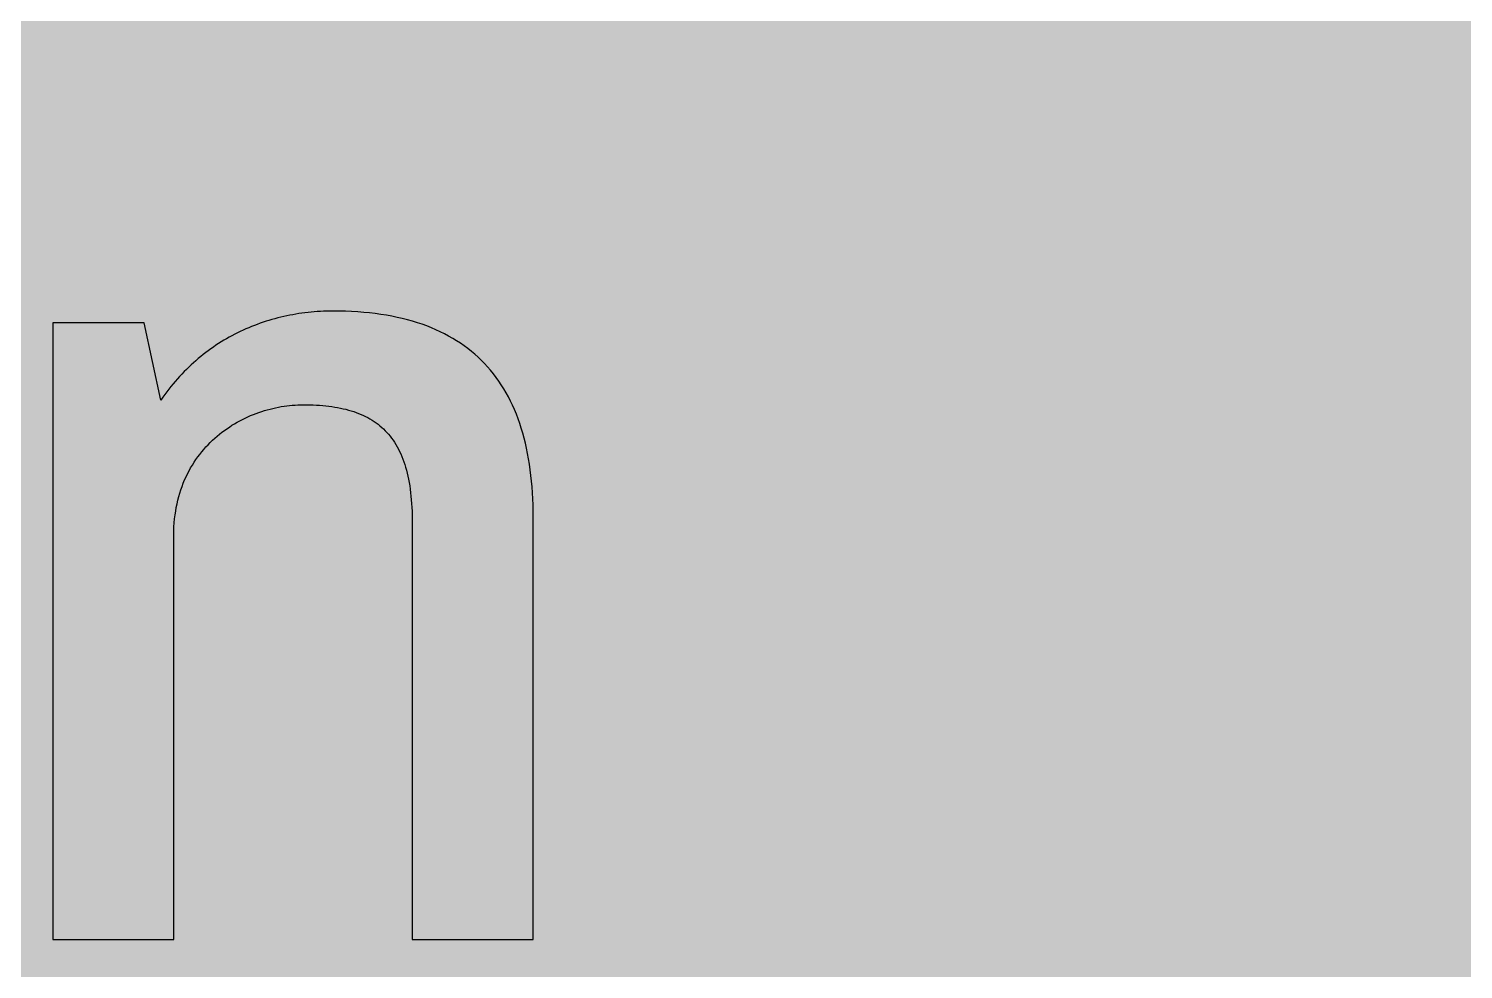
# Model space of a CAD drawing. Header units: millimetres. Extents: x 0 to 212, y 0 to 159.
# Drawn here: x 133.46 to 167.6, y 20.51 to 42.9 of the extents above; entities that cross this region are included whole.
import ezdxf

# ---------------------------------------------------------------- set-up
doc = ezdxf.new("R2010")
doc.units = ezdxf.units.MM

msp = doc.modelspace()

# ---------------------------------------------------------------- hatches: boundary and pattern name
for color, points in [(254, [(14.1633, 0.0536), (13.9878, 0.0533), (13.8125, 0.0559), (13.6373, 0.061), (13.462, 0.0686), (13.2893, 0.0787), (13.114, 0.0914), (12.9413, 0.1041), (12.7686, 0.1219), (12.5959, 0.1397), (12.4231, 0.16), (12.2504, 0.1829), (12.0777, 0.2057), (11.9075, 0.2337), (11.7373, 0.2616), (11.5672, 0.2921), (11.397, 0.3251), (11.2268, 0.3607), (11.0592, 0.3988), (10.8915, 0.4369), (10.7239, 0.4775), (10.5562, 0.5207), (10.3886, 0.5664), (10.2235, 0.6121), (10.0584, 0.6629), (9.8933, 0.7137), (9.7307, 0.7671), (9.5682, 0.8204), (9.4056, 0.8788), (9.2431, 0.9373), (9.083, 0.9982), (8.923, 1.0617), (8.763, 1.1252), (8.6055, 1.1938), (8.4455, 1.2624), (8.2906, 1.331), (8.1331, 1.4046), (7.9781, 1.4783), (7.8232, 1.5545), (7.6708, 1.6332), (7.5184, 1.7145), (7.366, 1.7958), (7.2161, 1.8796), (7.0663, 1.966), (6.919, 2.0523), (6.7716, 2.1438), (6.6243, 2.2352), (6.4795, 2.3266), (6.3348, 2.4232), (6.19, 2.5197), (6.0477, 2.6187), (5.908, 2.7178), (5.7683, 2.8194), (5.6286, 2.9235), (5.4915, 3.0302), (5.3543, 3.1369), (5.2197, 3.2461), (5.0851, 3.3579), (4.953, 3.4722), (4.8209, 3.5865), (4.6914, 3.7033), (4.5644, 3.8202), (4.4348, 3.9395), (4.3104, 4.0615), (4.1859, 4.1859), (4.0615, 4.3104), (3.9395, 4.4348), (3.8202, 4.5618), (3.7033, 4.6914), (3.5865, 4.8209), (3.4722, 4.953), (3.3579, 5.0851), (3.2487, 5.2197), (3.1369, 5.3543), (3.0302, 5.4915), (2.9235, 5.6286), (2.8194, 5.7683), (2.7178, 5.908), (2.6187, 6.0477), (2.5197, 6.19), (2.4232, 6.3348), (2.3266, 6.477), (2.2352, 6.6243), (2.1438, 6.7691), (2.0523, 6.919), (1.966, 7.0663), (1.8796, 7.2161), (1.7958, 7.366), (1.7145, 7.5184), (1.6332, 7.6708), (1.5545, 7.8232), (1.4783, 7.9781), (1.4046, 8.1331), (1.331, 8.2906), (1.2598, 8.4455), (1.1913, 8.603), (1.1252, 8.763), (1.0592, 8.923), (0.9982, 9.083), (0.9373, 9.2431), (0.8763, 9.4056), (0.8204, 9.5682), (0.7645, 9.7307), (0.7112, 9.8933), (0.6604, 10.0584), (0.6121, 10.2235), (0.5639, 10.3911), (0.5207, 10.5562), (0.4775, 10.7239), (0.4343, 10.8915), (0.3962, 11.0592), (0.3607, 11.2268), (0.3251, 11.397), (0.2921, 11.5672), (0.2616, 11.7373), (0.2311, 11.9075), (0.2057, 12.0802), (0.1803, 12.2504), (0.1575, 12.4231), (0.1372, 12.5959), (0.1194, 12.7686), (0.1041, 12.9413), (0.0889, 13.1166), (0.0787, 13.2893), (0.0686, 13.4645), (0.061, 13.6373), (0.0559, 13.8125), (0.0508, 13.9878), (0.0508, 14.163), (0.0522, 144.6925), (0.0508, 144.8664), (0.0559, 145.0416), (0.061, 145.2169), (0.0686, 145.3896), (0.0787, 145.5649), (0.0889, 145.7376), (0.1041, 145.9128), (0.1194, 146.0856), (0.1372, 146.2583), (0.1575, 146.431), (0.1803, 146.6037), (0.2057, 146.7739), (0.2311, 146.9466), (0.2616, 147.1168), (0.2921, 147.287), (0.3251, 147.4572), (0.3607, 147.6248), (0.3962, 147.795), (0.4343, 147.9626), (0.4775, 148.1303), (0.5207, 148.2979), (0.5639, 148.463), (0.6121, 148.6281), (0.6604, 148.7932), (0.7112, 148.9583), (0.7645, 149.1234), (0.8204, 149.286), (0.8763, 149.4485), (0.9373, 149.6111), (0.9982, 149.7711), (1.0592, 149.9311), (1.1252, 150.0911), (1.1913, 150.2486), (1.2598, 150.4061), (1.331, 150.5636), (1.4046, 150.7185), (1.4783, 150.876), (1.5545, 151.0284), (1.6332, 151.1833), (1.7145, 151.3357), (1.7958, 151.4856), (1.8796, 151.638), (1.966, 151.7879), (2.0523, 151.9352), (2.1438, 152.0825), (2.2352, 152.2298), (2.3266, 152.3746), (2.4232, 152.5194), (2.5197, 152.6616), (2.6187, 152.8039), (2.7178, 152.9461), (2.8194, 153.0858), (2.9235, 153.2255), (3.0302, 153.3627), (3.1369, 153.4973), (3.2487, 153.6344), (3.3579, 153.7665), (3.4722, 153.8986), (3.5865, 154.0307), (3.7033, 154.1602), (3.8202, 154.2898), (3.9395, 154.4168), (4.0615, 154.5438), (4.1859, 154.6682), (4.3104, 154.7901), (4.4348, 154.9121), (4.5644, 155.034), (4.6914, 155.1508), (4.8209, 155.2677), (4.953, 155.382), (5.0851, 155.4937), (5.2197, 155.6055), (5.3543, 155.7147), (5.4915, 155.8239), (5.6286, 155.9281), (5.7683, 156.0322), (5.908, 156.1338), (6.0477, 156.2354), (6.19, 156.3345), (6.3348, 156.431), (6.4795, 156.525), (6.6243, 156.6189), (6.7716, 156.7104), (6.919, 156.7993), (7.0663, 156.8882), (7.2161, 156.9745), (7.366, 157.0584), (7.5184, 157.1396), (7.6708, 157.2209), (7.8232, 157.2971), (7.9781, 157.3733), (8.1331, 157.4495), (8.2906, 157.5206), (8.4455, 157.5918), (8.6055, 157.6603), (8.763, 157.7289), (8.923, 157.7924), (9.083, 157.8559), (9.2431, 157.9169), (9.4056, 157.9753), (9.5682, 158.0337), (9.7307, 158.0871), (9.8933, 158.1404), (10.0584, 158.1912), (10.2235, 158.242), (10.3886, 158.2877), (10.5562, 158.3334), (10.7239, 158.3766), (10.8915, 158.4173), (11.0592, 158.4579), (11.2268, 158.4935), (11.397, 158.529), (11.5672, 158.562), (11.7373, 158.5925), (11.9075, 158.6205), (12.0777, 158.6484), (12.2504, 158.6713), (12.4231, 158.6941), (12.5959, 158.7144), (12.7686, 158.7322), (12.9413, 158.75), (13.114, 158.7627), (13.2893, 158.7754), (13.462, 158.7856), (13.6373, 158.7932), (13.8125, 158.7983), (13.9878, 158.8008), (14.163, 158.8033), (197.6078, 158.8036), (197.7822, 158.8008), (197.9574, 158.7983), (198.1327, 158.7932), (198.3054, 158.7856), (198.4807, 158.7754), (198.6534, 158.7627), (198.8287, 158.75), (199.0014, 158.7322), (199.1741, 158.7144), (199.3468, 158.6941), (199.5195, 158.6713), (199.6897, 158.6484), (199.8624, 158.6205), (200.0326, 158.5925), (200.2028, 158.562), (200.373, 158.529), (200.5432, 158.4935), (200.7108, 158.4579), (200.8784, 158.4173), (201.0461, 158.3766), (201.2137, 158.3334), (201.3788, 158.2877), (201.5465, 158.242), (201.7116, 158.1912), (201.8767, 158.1404), (202.0392, 158.0871), (202.2018, 158.0337), (202.3643, 157.9753), (202.5269, 157.9169), (202.6869, 157.8559), (202.8469, 157.7924), (203.007, 157.7289), (203.167, 157.6603), (203.3245, 157.5918), (203.4794, 157.5206), (203.6369, 157.4495), (203.7918, 157.3733), (203.9468, 157.2971), (204.0992, 157.2209), (204.2516, 157.1396), (204.404, 157.0584), (204.5538, 156.9745), (204.7037, 156.8882), (204.8535, 156.7993), (205.0009, 156.7104), (205.1456, 156.6189), (205.293, 156.525), (205.4352, 156.431), (205.58, 156.3345), (205.7222, 156.2354), (205.8619, 156.1338), (206.0016, 156.0322), (206.1413, 155.9281), (206.2785, 155.8239), (206.4156, 155.7147), (206.5503, 155.6055), (206.6849, 155.4937), (206.817, 155.382), (206.949, 155.2677), (207.0786, 155.1508), (207.2081, 155.034), (207.3351, 154.9121), (207.4596, 154.7901), (207.584, 154.6682), (207.7085, 154.5438), (207.8304, 154.4168), (207.9498, 154.2898), (208.0666, 154.1602), (208.1835, 154.0307), (208.2978, 153.8986), (208.4121, 153.7665), (208.5238, 153.6344), (208.6331, 153.4973), (208.7397, 153.3627), (208.8464, 153.2255), (208.9506, 153.0858), (209.0522, 152.9461), (209.1512, 152.8039), (209.2503, 152.6616), (209.3468, 152.5194), (209.4433, 152.3746), (209.5348, 152.2298), (209.6262, 152.0825), (209.7176, 151.9352), (209.804, 151.7879), (209.8904, 151.638), (209.9742, 151.4856), (210.0555, 151.3357), (210.1367, 151.1833), (210.2155, 151.0284), (210.2917, 150.876), (210.3653, 150.7185), (210.439, 150.5636), (210.5076, 150.4061), (210.5762, 150.2486), (210.6447, 150.0911), (210.7082, 149.9311), (210.7717, 149.7711), (210.8327, 149.6111), (210.8911, 149.4485), (210.9495, 149.286), (211.0029, 149.1234), (211.0562, 148.9583), (211.107, 148.7932), (211.1578, 148.6281), (211.2035, 148.463), (211.2493, 148.2979), (211.2924, 148.1303), (211.3331, 147.9626), (211.3712, 147.795), (211.4093, 147.6248), (211.4448, 147.4572), (211.4779, 147.287), (211.5083, 147.1168), (211.5363, 146.9466), (211.5642, 146.7739), (211.5871, 146.6037), (211.6099, 146.431), (211.6303, 146.2583), (211.648, 146.0856), (211.6658, 145.9128), (211.6785, 145.7376), (211.6912, 145.5649), (211.7014, 145.3896), (211.709, 145.2169), (211.7141, 145.0416), (211.7166, 144.8664), (211.7166, 144.6911), (211.7189, 14.1647), (211.7166, 13.9878), (211.7141, 13.8125), (211.709, 13.6373), (211.7014, 13.4645), (211.6912, 13.2893), (211.6785, 13.1166), (211.6658, 12.9413), (211.648, 12.7686), (211.6303, 12.5959), (211.6099, 12.4231), (211.5871, 12.2504), (211.5642, 12.0802), (211.5363, 11.9075), (211.5083, 11.7373), (211.4779, 11.5672), (211.4448, 11.397), (211.4093, 11.2268), (211.3712, 11.0592), (211.3331, 10.8915), (211.2924, 10.7239), (211.2493, 10.5562), (211.2035, 10.3911), (211.1578, 10.2235), (211.107, 10.0584), (211.0562, 9.8933), (211.0029, 9.7307), (210.9495, 9.5682), (210.8911, 9.4056), (210.8327, 9.2431), (210.7717, 9.083), (210.7082, 8.923), (210.6447, 8.763), (210.5762, 8.603), (210.5076, 8.4455), (210.439, 8.2906), (210.3653, 8.1331), (210.2917, 7.9781), (210.2155, 7.8232), (210.1367, 7.6708), (210.0555, 7.5184), (209.9742, 7.366), (209.8904, 7.2161), (209.804, 7.0663), (209.7176, 6.919), (209.6262, 6.7691), (209.5348, 6.6243), (209.4433, 6.477), (209.3468, 6.3348), (209.2503, 6.19), (209.1512, 6.0477), (209.0522, 5.908), (208.9506, 5.7683), (208.8464, 5.6286), (208.7397, 5.4915), (208.6331, 5.3543), (208.5238, 5.2197), (208.4121, 5.0851), (208.2978, 4.953), (208.1835, 4.8209), (208.0666, 4.6914), (207.9498, 4.5618), (207.8304, 4.4348), (207.7085, 4.3104), (207.584, 4.1859), (207.4596, 4.0615), (207.3351, 3.9395), (207.2081, 3.8202), (207.0786, 3.7033), (206.949, 3.5865), (206.817, 3.4722), (206.6849, 3.3579), (206.5503, 3.2461), (206.4156, 3.1369), (206.2785, 3.0302), (206.1413, 2.9235), (206.0016, 2.8194), (205.8619, 2.7178), (205.7222, 2.6187), (205.58, 2.5197), (205.4352, 2.4232), (205.293, 2.3266), (205.1456, 2.2352), (205.0009, 2.1438), (204.8535, 2.0523), (204.7037, 1.966), (204.5538, 1.8796), (204.404, 1.7958), (204.2516, 1.7145), (204.0992, 1.6332), (203.9468, 1.5545), (203.7918, 1.4783), (203.6369, 1.4046), (203.4794, 1.331), (203.3245, 1.2624), (203.167, 1.1938), (203.007, 1.1252), (202.8469, 1.0617), (202.6869, 0.9982), (202.5269, 0.9373), (202.3643, 0.8788), (202.2018, 0.8204), (202.0392, 0.7671), (201.8767, 0.7137), (201.7116, 0.6629), (201.5465, 0.6121), (201.3788, 0.5664), (201.2137, 0.5207), (201.0461, 0.4775), (200.8784, 0.4369), (200.7108, 0.3988), (200.5432, 0.3607), (200.373, 0.3251), (200.2028, 0.2921), (200.0326, 0.2616), (199.8624, 0.2337), (199.6897, 0.2057), (199.5195, 0.1829), (199.3468, 0.16), (199.1741, 0.1397), (199.0014, 0.1219), (198.8287, 0.1041), (198.6534, 0.0914), (198.4807, 0.0787), (198.3054, 0.0686), (198.1327, 0.061), (197.9574, 0.0559), (197.7822, 0.0533), (197.6069, 0.0533)]), (59, [(145.4686, 21.2203), (145.4686, 31.266), (145.4658, 31.4147), (145.4633, 31.562), (145.4582, 31.7068), (145.4506, 31.8491), (145.4404, 31.9913), (145.4277, 32.1285), (145.4125, 32.2656), (145.3972, 32.4002), (145.3769, 32.5323), (145.3566, 32.6619), (145.3337, 32.7889), (145.3083, 32.9133), (145.2804, 33.0352), (145.2499, 33.1546), (145.2169, 33.274), (145.1813, 33.3908), (145.1458, 33.5026), (145.1051, 33.6144), (145.0645, 33.7236), (145.0213, 33.8303), (144.973, 33.9344), (144.9248, 34.036), (144.874, 34.1351), (144.8206, 34.2316), (144.7648, 34.3281), (144.7063, 34.4195), (144.6479, 34.511), (144.5844, 34.5973), (144.5184, 34.6837), (144.4523, 34.7675), (144.3812, 34.8488), (144.3101, 34.9275), (144.2339, 35.0037), (144.1577, 35.0774), (144.079, 35.1485), (143.9977, 35.2171), (143.9113, 35.2857), (143.825, 35.3492), (143.7361, 35.4101), (143.6446, 35.4711), (143.5506, 35.527), (143.4541, 35.5829), (143.3551, 35.6362), (143.2535, 35.6845), (143.1493, 35.7327), (143.0426, 35.7784), (142.9334, 35.8216), (142.8242, 35.8623), (142.7099, 35.9004), (142.5931, 35.9359), (142.4737, 35.9689), (142.3518, 35.9994), (142.2273, 36.0274), (142.1028, 36.0528), (141.9733, 36.0756), (141.8412, 36.0959), (141.7066, 36.1163), (141.5694, 36.1315), (141.4323, 36.1442), (141.29, 36.1569), (141.1453, 36.1645), (140.9979, 36.1721), (140.8481, 36.1747), (140.6957, 36.1772), (140.622, 36.1747), (140.5484, 36.1747), (140.4747, 36.1721), (140.401, 36.1671), (140.3274, 36.1645), (140.2537, 36.1569), (140.1801, 36.1518), (140.1089, 36.1442), (140.0353, 36.1366), (139.9616, 36.1264), (139.8905, 36.1163), (139.8168, 36.1036), (139.7457, 36.0909), (139.6721, 36.0782), (139.6009, 36.0629), (139.5298, 36.0477), (139.4587, 36.0299), (139.3876, 36.0121), (139.3165, 35.9943), (139.2479, 35.974), (139.1768, 35.9537), (139.1082, 35.9334), (139.0371, 35.9105), (138.9685, 35.8851), (138.8999, 35.8597), (138.8313, 35.8343), (138.7627, 35.8089), (138.6967, 35.781), (138.6281, 35.7505), (138.5621, 35.72), (138.496, 35.6895), (138.43, 35.6565), (138.364, 35.6235), (138.2979, 35.5905), (138.2344, 35.5549), (138.1684, 35.5168), (138.1049, 35.4813), (138.0414, 35.4406), (137.9804, 35.4025), (137.9169, 35.3619), (137.856, 35.3187), (137.795, 35.2755), (137.734, 35.2323), (137.6731, 35.1866), (137.6147, 35.1409), (137.5562, 35.0952), (137.4978, 35.0469), (137.4394, 34.9961), (137.381, 34.9479), (137.3251, 34.8945), (137.2692, 34.8437), (137.2133, 34.7878), (137.16, 34.7345), (137.1067, 34.6786), (137.0533, 34.6202), (137, 34.5643), (136.9466, 34.5034), (136.8958, 34.4449), (136.845, 34.384), (136.7968, 34.3205), (136.7485, 34.257), (136.7003, 34.1909), (136.652, 34.1274), (136.6037, 34.0589), (136.2107, 35.8948), (134.0376, 35.8948), (134.0376, 21.2203), (136.9162, 21.2203), (136.9162, 30.843), (136.9162, 30.9423), (136.9187, 31.0388), (136.9263, 31.1353), (136.9339, 31.2293), (136.9466, 31.3233), (136.9593, 31.4147), (136.9746, 31.5036), (136.9924, 31.59), (137.0101, 31.6763), (137.033, 31.7627), (137.0559, 31.844), (137.0838, 31.9253), (137.1117, 32.004), (137.1397, 32.0827), (137.1727, 32.1589), (137.2057, 32.2326), (137.2413, 32.3037), (137.2768, 32.3748), (137.3149, 32.446), (137.3556, 32.512), (137.3962, 32.578), (137.4394, 32.6441), (137.4851, 32.705), (137.5308, 32.766), (137.5791, 32.827), (137.6274, 32.8854), (137.6782, 32.9413), (137.729, 32.9946), (137.7823, 33.0479), (137.8356, 33.1013), (137.889, 33.1495), (137.9449, 33.1978), (138.0033, 33.2461), (138.0592, 33.2918), (138.1176, 33.335), (138.1785, 33.3756), (138.237, 33.4162), (138.2979, 33.4569), (138.3614, 33.495), (138.4224, 33.5305), (138.4859, 33.5636), (138.5494, 33.5966), (138.6129, 33.6296), (138.6789, 33.6575), (138.7424, 33.688), (138.8085, 33.7134), (138.8745, 33.7388), (138.9405, 33.7642), (139.0066, 33.7845), (139.0726, 33.8074), (139.1387, 33.8252), (139.2047, 33.843), (139.2707, 33.8607), (139.3368, 33.876), (139.4028, 33.8887), (139.4714, 33.9014), (139.5374, 33.9115), (139.6035, 33.9217), (139.667, 33.9293), (139.733, 33.9344), (139.7991, 33.9395), (139.8626, 33.9446), (139.9261, 33.9446), (139.9921, 33.9471), (140.0734, 33.9471), (140.1521, 33.9446), (140.2309, 33.942), (140.3096, 33.9369), (140.3833, 33.9344), (140.4595, 33.9268), (140.5331, 33.9192), (140.6042, 33.9115), (140.6754, 33.9039), (140.7465, 33.8912), (140.8125, 33.8811), (140.8811, 33.8684), (140.9471, 33.8531), (141.0106, 33.8379), (141.0741, 33.8201), (141.1351, 33.8023), (141.1961, 33.7845), (141.2545, 33.7642), (141.3129, 33.7414), (141.3688, 33.7185), (141.4247, 33.6931), (141.478, 33.6677), (141.5313, 33.6398), (141.5821, 33.6118), (141.6329, 33.5813), (141.6812, 33.5509), (141.7269, 33.5178), (141.7752, 33.4823), (141.8184, 33.4467), (141.8615, 33.4086), (141.9047, 33.3705), (141.9454, 33.3299), (141.986, 33.2867), (142.0241, 33.2435), (142.0622, 33.1978), (142.0978, 33.1521), (142.1308, 33.1038), (142.1663, 33.053), (142.1968, 32.9997), (142.2273, 32.9463), (142.2578, 32.893), (142.2857, 32.8346), (142.3137, 32.7762), (142.3391, 32.7177), (142.3619, 32.6542), (142.3848, 32.5907), (142.4076, 32.5247), (142.428, 32.4587), (142.4483, 32.3901), (142.4661, 32.319), (142.4838, 32.2453), (142.4991, 32.1716), (142.5118, 32.0954), (142.527, 32.0167), (142.5372, 31.9354), (142.5473, 31.8541), (142.5575, 31.7703), (142.5651, 31.684), (142.5727, 31.5951), (142.5778, 31.5036), (142.5829, 31.4122), (142.5854, 31.3182), (142.588, 31.2217), (142.588, 31.1252), (142.5896, 21.2203)])]:
    msp.add_hatch(color=color).paths.add_polyline_path(points)
h = msp.add_hatch(color=59)
edge = h.paths.add_edge_path()
edge.add_line((155.8533, 23.2512), (155.7477, 23.2512))
edge.add_line((155.7477, 23.2512), (155.6461, 23.2512))
edge.add_line((155.6461, 23.2512), (155.5445, 23.2537))
edge.add_line((155.5445, 23.2537), (155.4429, 23.2588))
edge.add_line((155.4429, 23.2588), (155.3439, 23.2613))
edge.add_line((155.3439, 23.2613), (155.2448, 23.2689))
edge.add_line((155.2448, 23.2689), (155.1483, 23.274))
edge.add_line((155.1483, 23.274), (155.0518, 23.2816))
edge.add_line((155.0518, 23.2816), (154.9578, 23.2918))
edge.add_line((154.9578, 23.2918), (154.8638, 23.3045))
edge.add_line((154.8638, 23.3045), (154.7724, 23.3147))
edge.add_line((154.7724, 23.3147), (154.6809, 23.3299))
edge.add_line((154.6809, 23.3299), (154.592, 23.3451))
edge.add_line((154.592, 23.3451), (154.5031, 23.3629))
edge.add_line((154.5031, 23.3629), (154.4168, 23.3807))
edge.add_line((154.4168, 23.3807), (154.3304, 23.401))
edge.add_line((154.3304, 23.401), (154.2466, 23.4239))
edge.add_line((154.2466, 23.4239), (154.1653, 23.4493))
edge.add_line((154.1653, 23.4493), (154.0815, 23.4747))
edge.add_line((154.0815, 23.4747), (154.0027, 23.5026))
edge.add_line((154.0027, 23.5026), (153.924, 23.5331))
edge.add_line((153.924, 23.5331), (153.8453, 23.5661))
edge.add_line((153.8453, 23.5661), (153.7691, 23.5991))
edge.add_line((153.7691, 23.5991), (153.6954, 23.6372))
edge.add_line((153.6954, 23.6372), (153.6217, 23.6753))
edge.add_line((153.6217, 23.6753), (153.5506, 23.7185))
edge.add_line((153.5506, 23.7185), (153.4795, 23.7617))
edge.add_line((153.4795, 23.7617), (153.4109, 23.8074))
edge.add_line((153.4109, 23.8074), (153.3423, 23.8557))
edge.add_line((153.3423, 23.8557), (153.2763, 23.909))
edge.add_line((153.2763, 23.909), (153.2128, 23.9624))
edge.add_line((153.2128, 23.9624), (153.1493, 24.0182))
edge.add_line((153.1493, 24.0182), (153.0883, 24.0792))
edge.add_line((153.0883, 24.0792), (153.0274, 24.1402))
edge.add_line((153.0274, 24.1402), (152.9715, 24.2062))
edge.add_line((152.9715, 24.2062), (152.9131, 24.2748))
edge.add_line((152.9131, 24.2748), (152.8572, 24.3459))
edge.add_line((152.8572, 24.3459), (152.8039, 24.4196))
edge.add_line((152.8039, 24.4196), (152.7531, 24.4983))
edge.add_line((152.7531, 24.4983), (152.7023, 24.577))
edge.add_line((152.7023, 24.577), (152.654, 24.6634))
edge.add_line((152.654, 24.6634), (152.6057, 24.7498))
edge.add_line((152.6057, 24.7498), (152.5626, 24.8412))
edge.add_line((152.5626, 24.8412), (152.5168, 24.9352))
edge.add_line((152.5168, 24.9352), (152.4762, 25.0317))
edge.add_line((152.4762, 25.0317), (152.4356, 25.1333))
edge.add_line((152.4356, 25.1333), (152.3975, 25.2374))
edge.add_line((152.3975, 25.2374), (152.3594, 25.3441))
edge.add_line((152.3594, 25.3441), (152.3238, 25.4584))
edge.add_line((152.3238, 25.4584), (152.2908, 25.5727))
edge.add_line((152.2908, 25.5727), (152.2603, 25.6921))
edge.add_line((152.2603, 25.6921), (152.2298, 25.8166))
edge.add_line((152.2298, 25.8166), (152.2019, 25.9436))
edge.add_line((152.2019, 25.9436), (152.1739, 26.0756))
edge.add_line((152.1739, 26.0756), (152.1511, 26.2103))
edge.add_line((152.1511, 26.2103), (152.1282, 26.35))
edge.add_line((152.1282, 26.35), (152.1079, 26.4947))
edge.add_line((152.1079, 26.4947), (152.0876, 26.6421))
edge.add_line((152.0876, 26.6421), (152.0723, 26.7945))
edge.add_line((152.0723, 26.7945), (152.0571, 26.9519))
edge.add_line((152.0571, 26.9519), (152.0419, 27.112))
edge.add_line((152.0419, 27.112), (152.0317, 27.2796))
edge.add_line((152.0317, 27.2796), (152.0215, 27.4498))
edge.add_line((152.0215, 27.4498), (152.0139, 27.625))
edge.add_line((152.0139, 27.625), (160.7922, 27.6253))
edge.add_line((160.7922, 27.6253), (160.7922, 29.2347))
edge.add_line((160.7922, 29.2347), (160.7896, 29.4284))
edge.add_line((160.7896, 29.4284), (160.7871, 29.6215))
edge.add_line((160.7871, 29.6215), (160.782, 29.812))
edge.add_line((160.782, 29.812), (160.7744, 29.9999))
edge.add_line((160.7744, 29.9999), (160.7668, 30.1854))
edge.add_line((160.7668, 30.1854), (160.7541, 30.3708))
edge.add_line((160.7541, 30.3708), (160.7414, 30.5511))
edge.add_line((160.7414, 30.5511), (160.7261, 30.7315))
edge.add_line((160.7261, 30.7315), (160.7083, 30.9093))
edge.add_line((160.7083, 30.9093), (160.688, 31.082))
edge.add_line((160.688, 31.082), (160.6652, 31.2547))
edge.add_line((160.6652, 31.2547), (160.6398, 31.4249))
edge.add_line((160.6398, 31.4249), (160.6118, 31.5925))
edge.add_line((160.6118, 31.5925), (160.5813, 31.7576))
edge.add_line((160.5813, 31.7576), (160.5509, 31.9202))
edge.add_line((160.5509, 31.9202), (160.5153, 32.0802))
edge.add_line((160.5153, 32.0802), (160.4772, 32.2377))
edge.add_line((160.4772, 32.2377), (160.4391, 32.3926))
edge.add_line((160.4391, 32.3926), (160.3959, 32.545))
edge.add_line((160.3959, 32.545), (160.3502, 32.6949))
edge.add_line((160.3502, 32.6949), (160.3019, 32.8422))
edge.add_line((160.3019, 32.8422), (160.2511, 32.9844))
edge.add_line((160.2511, 32.9844), (160.1978, 33.1267))
edge.add_line((160.1978, 33.1267), (160.1419, 33.2664))
edge.add_line((160.1419, 33.2664), (160.081, 33.401))
edge.add_line((160.081, 33.401), (160.02, 33.5356))
edge.add_line((160.02, 33.5356), (159.954, 33.6652))
edge.add_line((159.954, 33.6652), (159.8854, 33.7922))
edge.add_line((159.8854, 33.7922), (159.8143, 33.9166))
edge.add_line((159.8143, 33.9166), (159.7406, 34.0385))
edge.add_line((159.7406, 34.0385), (159.6619, 34.1554))
edge.add_line((159.6619, 34.1554), (159.5806, 34.2722))
edge.add_line((159.5806, 34.2722), (159.4968, 34.384))
edge.add_line((159.4968, 34.384), (159.4104, 34.4932))
edge.add_line((159.4104, 34.4932), (159.319, 34.5973))
edge.add_line((159.319, 34.5973), (159.225, 34.7015))
edge.add_line((159.225, 34.7015), (159.1285, 34.8005))
edge.add_line((159.1285, 34.8005), (159.0269, 34.8971))
edge.add_line((159.0269, 34.8971), (158.9253, 34.991))
edge.add_line((158.9253, 34.991), (158.816, 35.0799))
edge.add_line((158.816, 35.0799), (158.7043, 35.1663))
edge.add_line((158.7043, 35.1663), (158.59, 35.2501))
edge.add_line((158.59, 35.2501), (158.4731, 35.3314))
edge.add_line((158.4731, 35.3314), (158.3512, 35.4076))
edge.add_line((158.3512, 35.4076), (158.2268, 35.4813))
edge.add_line((158.2268, 35.4813), (158.0972, 35.5498))
edge.add_line((158.0972, 35.5498), (157.9626, 35.6159))
edge.add_line((157.9626, 35.6159), (157.8254, 35.6794))
edge.add_line((157.8254, 35.6794), (157.6857, 35.7378))
edge.add_line((157.6857, 35.7378), (157.541, 35.7937))
edge.add_line((157.541, 35.7937), (157.3936, 35.8445))
edge.add_line((157.3936, 35.8445), (157.2412, 35.8927))
edge.add_line((157.2412, 35.8927), (157.0838, 35.9385))
edge.add_line((157.0838, 35.9385), (156.9237, 35.9791))
edge.add_line((156.9237, 35.9791), (156.7586, 36.0147))
edge.add_line((156.7586, 36.0147), (156.591, 36.0502))
edge.add_line((156.591, 36.0502), (156.4183, 36.0782))
edge.add_line((156.4183, 36.0782), (156.2405, 36.1036))
edge.add_line((156.2405, 36.1036), (156.0601, 36.1264))
edge.add_line((156.0601, 36.1264), (155.8747, 36.1442))
edge.add_line((155.8747, 36.1442), (155.6842, 36.1569))
edge.add_line((155.6842, 36.1569), (155.4912, 36.1671))
edge.add_line((155.4912, 36.1671), (155.2931, 36.1747))
edge.add_line((155.2931, 36.1747), (155.0899, 36.1772))
edge.add_line((155.0899, 36.1772), (154.9044, 36.1747))
edge.add_line((154.9044, 36.1747), (154.7241, 36.1671))
edge.add_line((154.7241, 36.1671), (154.5438, 36.1594))
edge.add_line((154.5438, 36.1594), (154.3685, 36.1442))
edge.add_line((154.3685, 36.1442), (154.1932, 36.1264))
edge.add_line((154.1932, 36.1264), (154.0231, 36.1061))
edge.add_line((154.0231, 36.1061), (153.8554, 36.0807))
edge.add_line((153.8554, 36.0807), (153.6929, 36.0502))
edge.add_line((153.6929, 36.0502), (153.5303, 36.0172))
edge.add_line((153.5303, 36.0172), (153.3728, 35.9791))
edge.add_line((153.3728, 35.9791), (153.2153, 35.9385))
edge.add_line((153.2153, 35.9385), (153.0629, 35.8953))
edge.add_line((153.0629, 35.8953), (152.9131, 35.8445))
edge.add_line((152.9131, 35.8445), (152.7658, 35.7937))
edge.add_line((152.7658, 35.7937), (152.6235, 35.7353))
edge.add_line((152.6235, 35.7353), (152.4813, 35.6743))
edge.add_line((152.4813, 35.6743), (152.3441, 35.6108))
edge.add_line((152.3441, 35.6108), (152.207, 35.5422))
edge.add_line((152.207, 35.5422), (152.0749, 35.4711))
edge.add_line((152.0749, 35.4711), (151.9453, 35.3949))
edge.add_line((151.9453, 35.3949), (151.8209, 35.3162))
edge.add_line((151.8209, 35.3162), (151.6964, 35.2323))
edge.add_line((151.6964, 35.2323), (151.5745, 35.1434))
edge.add_line((151.5745, 35.1434), (151.4577, 35.052))
edge.add_line((151.4577, 35.052), (151.3434, 34.958))
edge.add_line((151.3434, 34.958), (151.2316, 34.859))
edge.add_line((151.2316, 34.859), (151.1224, 34.7548))
edge.add_line((151.1224, 34.7548), (151.0157, 34.6481))
edge.add_line((151.0157, 34.6481), (150.9141, 34.5364))
edge.add_line((150.9141, 34.5364), (150.8125, 34.4221))
edge.add_line((150.8125, 34.4221), (150.716, 34.3052))
edge.add_line((150.716, 34.3052), (150.622, 34.1833))
edge.add_line((150.622, 34.1833), (150.5306, 34.0563))
edge.add_line((150.5306, 34.0563), (150.4417, 33.9268))
edge.add_line((150.4417, 33.9268), (150.3553, 33.7947))
edge.add_line((150.3553, 33.7947), (150.2715, 33.655))
edge.add_line((150.2715, 33.655), (150.1927, 33.5153))
edge.add_line((150.1927, 33.5153), (150.1165, 33.3705))
edge.add_line((150.1165, 33.3705), (150.0429, 33.2207))
edge.add_line((150.0429, 33.2207), (149.9718, 33.0683))
edge.add_line((149.9718, 33.0683), (149.9032, 32.9133))
edge.add_line((149.9032, 32.9133), (149.8371, 32.7508))
edge.add_line((149.8371, 32.7508), (149.7736, 32.5882))
edge.add_line((149.7736, 32.5882), (149.7152, 32.4206))
edge.add_line((149.7152, 32.4206), (149.6593, 32.2478))
edge.add_line((149.6593, 32.2478), (149.606, 32.0726))
edge.add_line((149.606, 32.0726), (149.5552, 31.8948))
edge.add_line((149.5552, 31.8948), (149.5069, 31.7119))
edge.add_line((149.5069, 31.7119), (149.4612, 31.5239))
edge.add_line((149.4612, 31.5239), (149.4206, 31.3334))
edge.add_line((149.4206, 31.3334), (149.3799, 31.1404))
edge.add_line((149.3799, 31.1404), (149.3444, 30.9423))
edge.add_line((149.3444, 30.9423), (149.3114, 30.7391))
edge.add_line((149.3114, 30.7391), (149.2809, 30.5359))
edge.add_line((149.2809, 30.5359), (149.2529, 30.3251))
edge.add_line((149.2529, 30.3251), (149.2275, 30.1117))
edge.add_line((149.2275, 30.1117), (149.2072, 29.8958))
edge.add_line((149.2072, 29.8958), (149.1869, 29.6748))
edge.add_line((149.1869, 29.6748), (149.1717, 29.4513))
edge.add_line((149.1717, 29.4513), (149.159, 29.2227))
edge.add_line((149.159, 29.2227), (149.1488, 28.9916))
edge.add_line((149.1488, 28.9916), (149.1412, 28.7553))
edge.add_line((149.1412, 28.7553), (149.1361, 28.5166))
edge.add_line((149.1361, 28.5166), (149.1361, 28.2753))
edge.add_line((149.1361, 28.2753), (149.1386, 28.001))
edge.add_line((149.1386, 28.001), (149.1437, 27.7317))
edge.add_line((149.1437, 27.7317), (149.1564, 27.4701))
edge.add_line((149.1564, 27.4701), (149.1717, 27.2161))
edge.add_line((149.1717, 27.2161), (149.192, 26.9672))
edge.add_line((149.192, 26.9672), (149.2174, 26.7233))
edge.add_line((149.2174, 26.7233), (149.2453, 26.4871))
edge.add_line((149.2453, 26.4871), (149.2783, 26.2585))
edge.add_line((149.2783, 26.2585), (149.3139, 26.0325))
edge.add_line((149.3139, 26.0325), (149.3545, 25.814))
edge.add_line((149.3545, 25.814), (149.4003, 25.6032))
edge.add_line((149.4003, 25.6032), (149.4485, 25.3975))
edge.add_line((149.4485, 25.3975), (149.5019, 25.1968))
edge.add_line((149.5019, 25.1968), (149.5577, 25.0012))
edge.add_line((149.5577, 25.0012), (149.6187, 24.8107))
edge.add_line((149.6187, 24.8107), (149.6822, 24.6278))
edge.add_line((149.6822, 24.6278), (149.7482, 24.45))
edge.add_line((149.7482, 24.45), (149.8194, 24.2773))
edge.add_line((149.8194, 24.2773), (149.893, 24.1097))
edge.add_line((149.893, 24.1097), (149.9692, 23.9471))
edge.add_line((149.9692, 23.9471), (150.0505, 23.7896))
edge.add_line((150.0505, 23.7896), (150.1343, 23.6372))
edge.add_line((150.1343, 23.6372), (150.2207, 23.4899))
edge.add_line((150.2207, 23.4899), (150.3121, 23.3477))
edge.add_line((150.3121, 23.3477), (150.4036, 23.2105))
edge.add_line((150.4036, 23.2105), (150.5001, 23.0784))
edge.add_line((150.5001, 23.0784), (150.5991, 22.9514))
edge.add_line((150.5991, 22.9514), (150.7007, 22.8295))
edge.add_line((150.7007, 22.8295), (150.8049, 22.7101))
edge.add_line((150.8049, 22.7101), (150.9116, 22.5958))
edge.add_line((150.9116, 22.5958), (151.0208, 22.4866))
edge.add_line((151.0208, 22.4866), (151.1325, 22.3825))
edge.add_line((151.1325, 22.3825), (151.2468, 22.2834))
edge.add_line((151.2468, 22.2834), (151.3637, 22.1869))
edge.add_line((151.3637, 22.1869), (151.4831, 22.0955))
edge.add_line((151.4831, 22.0955), (151.6024, 22.0066))
edge.add_line((151.6024, 22.0066), (151.7269, 21.9227))
edge.add_line((151.7269, 21.9227), (151.8514, 21.844))
edge.add_line((151.8514, 21.844), (151.9809, 21.7678))
edge.add_line((151.9809, 21.7678), (152.1104, 21.6967))
edge.add_line((152.1104, 21.6967), (152.24, 21.6281))
edge.add_line((152.24, 21.6281), (152.3746, 21.5621))
edge.add_line((152.3746, 21.5621), (152.5092, 21.5011))
edge.add_line((152.5092, 21.5011), (152.6464, 21.4452))
edge.add_line((152.6464, 21.4452), (152.7835, 21.3919))
edge.add_line((152.7835, 21.3919), (152.9232, 21.3411))
edge.add_line((152.9232, 21.3411), (153.0655, 21.2928))
edge.add_line((153.0655, 21.2928), (153.2077, 21.2496))
edge.add_line((153.2077, 21.2496), (153.3525, 21.209))
edge.add_line((153.3525, 21.209), (153.4973, 21.1709))
edge.add_line((153.4973, 21.1709), (153.6421, 21.1379))
edge.add_line((153.6421, 21.1379), (153.7919, 21.1049))
edge.add_line((153.7919, 21.1049), (153.9392, 21.0769))
edge.add_line((153.9392, 21.0769), (154.0891, 21.0515))
edge.add_line((154.0891, 21.0515), (154.239, 21.0287))
edge.add_line((154.239, 21.0287), (154.3914, 21.0083))
edge.add_line((154.3914, 21.0083), (154.5438, 20.9906))
edge.add_line((154.5438, 20.9906), (154.6962, 20.9753))
edge.add_line((154.6962, 20.9753), (154.8511, 20.9626))
edge.add_line((154.8511, 20.9626), (155.0035, 20.955))
edge.add_line((155.0035, 20.955), (155.1584, 20.9448))
edge.add_line((155.1584, 20.9448), (155.3134, 20.9398))
edge.add_line((155.3134, 20.9398), (155.4709, 20.9372))
edge.add_line((155.4709, 20.9372), (155.6258, 20.9372))
edge.add_line((155.6258, 20.9372), (155.7147, 20.9372))
edge.add_line((155.7147, 20.9372), (155.8061, 20.9372))
edge.add_line((155.8061, 20.9372), (155.895, 20.9398))
edge.add_line((155.895, 20.9398), (155.9839, 20.9423))
edge.add_line((155.9839, 20.9423), (156.0728, 20.9474))
edge.add_line((156.0728, 20.9474), (156.1592, 20.9499))
edge.add_line((156.1592, 20.9499), (156.2481, 20.955))
edge.add_line((156.2481, 20.955), (156.3345, 20.9626))
edge.add_line((156.3345, 20.9626), (156.4234, 20.9677))
edge.add_line((156.4234, 20.9677), (156.5097, 20.9753))
edge.add_line((156.5097, 20.9753), (156.5961, 20.9829))
edge.add_line((156.5961, 20.9829), (156.6824, 20.9906))
edge.add_line((156.6824, 20.9906), (156.7663, 21.0007))
edge.add_line((156.7663, 21.0007), (156.8526, 21.0109))
edge.add_line((156.8526, 21.0109), (156.9364, 21.021))
edge.add_line((156.9364, 21.021), (157.0203, 21.0312))
edge.add_line((157.0203, 21.0312), (157.1041, 21.0439))
edge.add_line((157.1041, 21.0439), (157.1879, 21.0541))
edge.add_line((157.1879, 21.0541), (157.2692, 21.0668))
edge.add_line((157.2692, 21.0668), (157.353, 21.082))
edge.add_line((157.353, 21.082), (157.4343, 21.0947))
edge.add_line((157.4343, 21.0947), (157.5156, 21.1099))
edge.add_line((157.5156, 21.1099), (157.5943, 21.1226))
edge.add_line((157.5943, 21.1226), (157.6756, 21.1379))
edge.add_line((157.6756, 21.1379), (157.7543, 21.1531))
edge.add_line((157.7543, 21.1531), (157.8331, 21.1709))
edge.add_line((157.8331, 21.1709), (157.9118, 21.1861))
edge.add_line((157.9118, 21.1861), (157.9905, 21.2039))
edge.add_line((157.9905, 21.2039), (158.0667, 21.2217))
edge.add_line((158.0667, 21.2217), (158.1429, 21.2395))
edge.add_line((158.1429, 21.2395), (158.2191, 21.2573))
edge.add_line((158.2191, 21.2573), (158.2928, 21.275))
edge.add_line((158.2928, 21.275), (158.369, 21.2928))
edge.add_line((158.369, 21.2928), (158.4427, 21.3131))
edge.add_line((158.4427, 21.3131), (158.5138, 21.3309))
edge.add_line((158.5138, 21.3309), (158.5874, 21.3512))
edge.add_line((158.5874, 21.3512), (158.6586, 21.3716))
edge.add_line((158.6586, 21.3716), (158.7297, 21.3919))
edge.add_line((158.7297, 21.3919), (158.8008, 21.4122))
edge.add_line((158.8008, 21.4122), (158.8694, 21.4325))
edge.add_line((158.8694, 21.4325), (158.938, 21.4528))
edge.add_line((158.938, 21.4528), (159.0065, 21.4732))
edge.add_line((159.0065, 21.4732), (159.0726, 21.496))
edge.add_line((159.0726, 21.496), (159.1386, 21.5163))
edge.add_line((159.1386, 21.5163), (159.2047, 21.5367))
edge.add_line((159.2047, 21.5367), (159.2707, 21.5595))
edge.add_line((159.2707, 21.5595), (159.3342, 21.5798))
edge.add_line((159.3342, 21.5798), (159.3977, 21.6027))
edge.add_line((159.3977, 21.6027), (159.4587, 21.6256))
edge.add_line((159.4587, 21.6256), (159.5196, 21.6459))
edge.add_line((159.5196, 21.6459), (159.5806, 21.6687))
edge.add_line((159.5806, 21.6687), (159.6415, 21.6916))
edge.add_line((159.6415, 21.6916), (159.7, 21.7119))
edge.add_line((159.7, 21.7119), (159.7584, 21.7348))
edge.add_line((159.7584, 21.7348), (159.8143, 21.7576))
edge.add_line((159.8143, 21.7576), (159.8701, 21.778))
edge.add_line((159.8701, 21.778), (159.926, 21.8008))
edge.add_line((159.926, 21.8008), (159.9794, 21.8237))
edge.add_line((159.9794, 21.8237), (160.0327, 21.844))
edge.add_line((160.0327, 21.844), (160.086, 21.8669))
edge.add_line((160.086, 21.8669), (160.1368, 21.8872))
edge.add_line((160.1368, 21.8872), (160.1876, 21.91))
edge.add_line((160.1876, 21.91), (160.2359, 21.9304))
edge.add_line((160.2359, 21.9304), (160.2842, 21.9532))
edge.add_line((160.2842, 21.9532), (159.41, 24.0425))
edge.add_line((159.41, 24.0425), (159.3571, 24.0208))
edge.add_line((159.3571, 24.0208), (159.3037, 23.9979))
edge.add_line((159.3037, 23.9979), (159.2504, 23.9776))
edge.add_line((159.2504, 23.9776), (159.197, 23.9573))
edge.add_line((159.197, 23.9573), (159.1437, 23.937))
edge.add_line((159.1437, 23.937), (159.0904, 23.9166))
edge.add_line((159.0904, 23.9166), (159.037, 23.8963))
edge.add_line((159.037, 23.8963), (158.9837, 23.8785))
edge.add_line((158.9837, 23.8785), (158.9303, 23.8582))
edge.add_line((158.9303, 23.8582), (158.8745, 23.8379))
edge.add_line((158.8745, 23.8379), (158.8211, 23.8201))
edge.add_line((158.8211, 23.8201), (158.7678, 23.7998))
edge.add_line((158.7678, 23.7998), (158.7144, 23.782))
edge.add_line((158.7144, 23.782), (158.6611, 23.7642))
edge.add_line((158.6611, 23.7642), (158.6052, 23.7439))
edge.add_line((158.6052, 23.7439), (158.5519, 23.7261))
edge.add_line((158.5519, 23.7261), (158.4985, 23.7084))
edge.add_line((158.4985, 23.7084), (158.4427, 23.6906))
edge.add_line((158.4427, 23.6906), (158.3893, 23.6753))
edge.add_line((158.3893, 23.6753), (158.3334, 23.6576))
edge.add_line((158.3334, 23.6576), (158.2801, 23.6398))
edge.add_line((158.2801, 23.6398), (158.2242, 23.6245))
edge.add_line((158.2242, 23.6245), (158.1709, 23.6068))
edge.add_line((158.1709, 23.6068), (158.115, 23.5915))
edge.add_line((158.115, 23.5915), (158.0591, 23.5763))
edge.add_line((158.0591, 23.5763), (158.0058, 23.561))
edge.add_line((158.0058, 23.561), (157.9499, 23.5458))
edge.add_line((157.9499, 23.5458), (157.894, 23.5306))
edge.add_line((157.894, 23.5306), (157.8381, 23.5179))
edge.add_line((157.8381, 23.5179), (157.7848, 23.5026))
edge.add_line((157.7848, 23.5026), (157.7289, 23.4899))
edge.add_line((157.7289, 23.4899), (157.673, 23.4772))
edge.add_line((157.673, 23.4772), (157.6172, 23.462))
edge.add_line((157.6172, 23.462), (157.5613, 23.4493))
edge.add_line((157.5613, 23.4493), (157.5054, 23.4366))
edge.add_line((157.5054, 23.4366), (157.4495, 23.4264))
edge.add_line((157.4495, 23.4264), (157.3936, 23.4137))
edge.add_line((157.3936, 23.4137), (157.3378, 23.4036))
edge.add_line((157.3378, 23.4036), (157.2819, 23.3909))
edge.add_line((157.2819, 23.3909), (157.226, 23.3807))
edge.add_line((157.226, 23.3807), (157.1701, 23.3705))
edge.add_line((157.1701, 23.3705), (157.1117, 23.3604))
edge.add_line((157.1117, 23.3604), (157.0558, 23.3502))
edge.add_line((157.0558, 23.3502), (156.9999, 23.3426))
edge.add_line((156.9999, 23.3426), (156.9441, 23.3324))
edge.add_line((156.9441, 23.3324), (156.8856, 23.3248))
edge.add_line((156.8856, 23.3248), (156.8298, 23.3172))
edge.add_line((156.8298, 23.3172), (156.7739, 23.3096))
edge.add_line((156.7739, 23.3096), (156.7155, 23.302))
edge.add_line((156.7155, 23.302), (156.6596, 23.2969))
edge.add_line((156.6596, 23.2969), (156.6012, 23.2893))
edge.add_line((156.6012, 23.2893), (156.5453, 23.2842))
edge.add_line((156.5453, 23.2842), (156.4869, 23.2791))
edge.add_line((156.4869, 23.2791), (156.431, 23.274))
edge.add_line((156.431, 23.274), (156.3726, 23.2689))
edge.add_line((156.3726, 23.2689), (156.3141, 23.2664))
edge.add_line((156.3141, 23.2664), (156.2583, 23.2613))
edge.add_line((156.2583, 23.2613), (156.1998, 23.2588))
edge.add_line((156.1998, 23.2588), (156.1414, 23.2562))
edge.add_line((156.1414, 23.2562), (156.083, 23.2537))
edge.add_line((156.083, 23.2537), (156.0271, 23.2512))
edge.add_line((156.0271, 23.2512), (155.9687, 23.2512))
edge.add_line((155.9687, 23.2512), (155.9103, 23.2512))
edge.add_line((155.9103, 23.2512), (155.8519, 23.2512))
edge = h.paths.add_edge_path(flags=16)
edge.add_line((155.0349, 33.9478), (155.1356, 33.9446))
edge.add_line((155.1356, 33.9446), (155.2372, 33.942))
edge.add_line((155.2372, 33.942), (155.3337, 33.9395))
edge.add_line((155.3337, 33.9395), (155.4302, 33.9319))
edge.add_line((155.4302, 33.9319), (155.5267, 33.9242))
edge.add_line((155.5267, 33.9242), (155.6182, 33.9141))
edge.add_line((155.6182, 33.9141), (155.7096, 33.9039))
edge.add_line((155.7096, 33.9039), (155.7985, 33.8912))
edge.add_line((155.7985, 33.8912), (155.8849, 33.876))
edge.add_line((155.8849, 33.876), (155.9712, 33.8582))
edge.add_line((155.9712, 33.8582), (156.0525, 33.8404))
edge.add_line((156.0525, 33.8404), (156.1363, 33.8176))
edge.add_line((156.1363, 33.8176), (156.2151, 33.7947))
edge.add_line((156.2151, 33.7947), (156.2938, 33.7718))
edge.add_line((156.2938, 33.7718), (156.37, 33.7439))
edge.add_line((156.37, 33.7439), (156.4437, 33.716))
edge.add_line((156.4437, 33.716), (156.5148, 33.6855))
edge.add_line((156.5148, 33.6855), (156.5859, 33.6525))
edge.add_line((156.5859, 33.6525), (156.6545, 33.6169))
edge.add_line((156.6545, 33.6169), (156.7231, 33.5788))
edge.add_line((156.7231, 33.5788), (156.7891, 33.5407))
edge.add_line((156.7891, 33.5407), (156.8526, 33.5001))
edge.add_line((156.8526, 33.5001), (156.9136, 33.4569))
edge.add_line((156.9136, 33.4569), (156.9745, 33.4112))
edge.add_line((156.9745, 33.4112), (157.033, 33.3629))
edge.add_line((157.033, 33.3629), (157.0914, 33.3121))
edge.add_line((157.0914, 33.3121), (157.1447, 33.2613))
edge.add_line((157.1447, 33.2613), (157.2006, 33.2054))
edge.add_line((157.2006, 33.2054), (157.2514, 33.1495))
edge.add_line((157.2514, 33.1495), (157.3022, 33.0911))
edge.add_line((157.3022, 33.0911), (157.3505, 33.0302))
edge.add_line((157.3505, 33.0302), (157.3987, 32.9667))
edge.add_line((157.3987, 32.9667), (157.4444, 32.9006))
edge.add_line((157.4444, 32.9006), (157.4876, 32.832))
edge.add_line((157.4876, 32.832), (157.5308, 32.7609))
edge.add_line((157.5308, 32.7609), (157.5714, 32.6873))
edge.add_line((157.5714, 32.6873), (157.6095, 32.6111))
edge.add_line((157.6095, 32.6111), (157.6476, 32.5323))
edge.add_line((157.6476, 32.5323), (157.6832, 32.4536))
edge.add_line((157.6832, 32.4536), (157.7188, 32.3698))
edge.add_line((157.7188, 32.3698), (157.7518, 32.2834))
edge.add_line((157.7518, 32.2834), (157.7823, 32.197))
edge.add_line((157.7823, 32.197), (157.8127, 32.1056))
edge.add_line((157.8127, 32.1056), (157.8407, 32.0116))
edge.add_line((157.8407, 32.0116), (157.8686, 31.9151))
edge.add_line((157.8686, 31.9151), (157.894, 31.8186))
edge.add_line((157.894, 31.8186), (157.9169, 31.717))
edge.add_line((157.9169, 31.717), (157.9397, 31.6128))
edge.add_line((157.9397, 31.6128), (157.9601, 31.5062))
edge.add_line((157.9601, 31.5062), (157.9804, 31.3969))
edge.add_line((157.9804, 31.3969), (157.9982, 31.2852))
edge.add_line((157.9982, 31.2852), (158.0159, 31.1709))
edge.add_line((158.0159, 31.1709), (158.0312, 31.054))
edge.add_line((158.0312, 31.054), (158.0439, 30.9321))
edge.add_line((158.0439, 30.9321), (158.0566, 30.8102))
edge.add_line((158.0566, 30.8102), (158.0693, 30.6832))
edge.add_line((158.0693, 30.6832), (158.0794, 30.5562))
edge.add_line((158.0794, 30.5562), (158.0871, 30.4241))
edge.add_line((158.0871, 30.4241), (158.0947, 30.2895))
edge.add_line((158.0947, 30.2895), (158.0998, 30.1523))
edge.add_line((158.0998, 30.1523), (158.1048, 30.0101))
edge.add_line((158.1048, 30.0101), (158.1074, 29.8679))
edge.add_line((158.1074, 29.8679), (158.1099, 29.7205))
edge.add_line((158.1099, 29.7205), (158.1099, 29.5732))
edge.add_line((158.1099, 29.5732), (152.0444, 29.5737))
edge.add_line((152.0444, 29.5737), (152.052, 29.7282))
edge.add_line((152.052, 29.7282), (152.0622, 29.8831))
edge.add_line((152.0622, 29.8831), (152.0723, 30.033))
edge.add_line((152.0723, 30.033), (152.085, 30.1803))
edge.add_line((152.085, 30.1803), (152.0977, 30.3225))
edge.add_line((152.0977, 30.3225), (152.113, 30.4622))
edge.add_line((152.113, 30.4622), (152.1282, 30.5994))
edge.add_line((152.1282, 30.5994), (152.1435, 30.7315))
edge.add_line((152.1435, 30.7315), (152.1638, 30.8635))
edge.add_line((152.1638, 30.8635), (152.1816, 30.9905))
edge.add_line((152.1816, 30.9905), (152.2019, 31.1125))
edge.add_line((152.2019, 31.1125), (152.2247, 31.2344))
edge.add_line((152.2247, 31.2344), (152.2476, 31.3512))
edge.add_line((152.2476, 31.3512), (152.2705, 31.4655))
edge.add_line((152.2705, 31.4655), (152.2959, 31.5773))
edge.add_line((152.2959, 31.5773), (152.3238, 31.684))
edge.add_line((152.3238, 31.684), (152.3517, 31.7906))
edge.add_line((152.3517, 31.7906), (152.3797, 31.8922))
edge.add_line((152.3797, 31.8922), (152.4102, 31.9913))
edge.add_line((152.4102, 31.9913), (152.4406, 32.0878))
edge.add_line((152.4406, 32.0878), (152.4737, 32.1818))
edge.add_line((152.4737, 32.1818), (152.5092, 32.2707))
edge.add_line((152.5092, 32.2707), (152.5422, 32.3596))
edge.add_line((152.5422, 32.3596), (152.5803, 32.4434))
edge.add_line((152.5803, 32.4434), (152.6184, 32.5272))
edge.add_line((152.6184, 32.5272), (152.6565, 32.606))
edge.add_line((152.6565, 32.606), (152.6946, 32.6822))
edge.add_line((152.6946, 32.6822), (152.7378, 32.7584))
edge.add_line((152.7378, 32.7584), (152.7785, 32.8295))
edge.add_line((152.7785, 32.8295), (152.8216, 32.8981))
edge.add_line((152.8216, 32.8981), (152.8674, 32.9641))
edge.add_line((152.8674, 32.9641), (152.9131, 33.0302))
edge.add_line((152.9131, 33.0302), (152.9613, 33.0911))
edge.add_line((152.9613, 33.0911), (153.0096, 33.1495))
edge.add_line((153.0096, 33.1495), (153.0579, 33.208))
edge.add_line((153.0579, 33.208), (153.1112, 33.2613))
edge.add_line((153.1112, 33.2613), (153.162, 33.3121))
edge.add_line((153.162, 33.3121), (153.2153, 33.3629))
edge.add_line((153.2153, 33.3629), (153.2712, 33.4112))
edge.add_line((153.2712, 33.4112), (153.3246, 33.4543))
edge.add_line((153.3246, 33.4543), (153.383, 33.4975))
edge.add_line((153.383, 33.4975), (153.4414, 33.5382))
edge.add_line((153.4414, 33.5382), (153.4998, 33.5788))
edge.add_line((153.4998, 33.5788), (153.5608, 33.6144))
edge.add_line((153.5608, 33.6144), (153.6243, 33.6474))
edge.add_line((153.6243, 33.6474), (153.6852, 33.6804))
edge.add_line((153.6852, 33.6804), (153.7513, 33.7109))
edge.add_line((153.7513, 33.7109), (153.8173, 33.7388))
edge.add_line((153.8173, 33.7388), (153.8834, 33.7668))
edge.add_line((153.8834, 33.7668), (153.9519, 33.7896))
edge.add_line((153.9519, 33.7896), (154.0205, 33.8125))
edge.add_line((154.0205, 33.8125), (154.0916, 33.8328))
edge.add_line((154.0916, 33.8328), (154.1628, 33.8506))
edge.add_line((154.1628, 33.8506), (154.2364, 33.8684))
edge.add_line((154.2364, 33.8684), (154.3101, 33.8836))
edge.add_line((154.3101, 33.8836), (154.3863, 33.8963))
edge.add_line((154.3863, 33.8963), (154.4625, 33.909))
edge.add_line((154.4625, 33.909), (154.5412, 33.9192))
edge.add_line((154.5412, 33.9192), (154.62, 33.9268))
edge.add_line((154.62, 33.9268), (154.6987, 33.9344))
edge.add_line((154.6987, 33.9344), (154.7825, 33.9395))
edge.add_line((154.7825, 33.9395), (154.8638, 33.9446))
edge.add_line((154.8638, 33.9446), (154.9476, 33.9446))
edge.add_line((154.9476, 33.9446), (155.034, 33.9471))
h.paths.add_polyline_path([(155.8823, 38.3505), (160.2564, 42.1044), (156.2777, 42.1044), (153.3426, 38.3505)], flags=16)

# ---------------------------------------------------------------- linework, layer by layer
at = {"color": 59}
msp.add_lwpolyline([(145.4686, 21.2203), (145.4686, 31.266), (145.4658, 31.4147), (145.4633, 31.562), (145.4582, 31.7068), (145.4506, 31.8491), (145.4404, 31.9913), (145.4277, 32.1285), (145.4125, 32.2656), (145.3972, 32.4002), (145.3769, 32.5323), (145.3566, 32.6619), (145.3337, 32.7889), (145.3083, 32.9133), (145.2804, 33.0352), (145.2499, 33.1546), (145.2169, 33.274), (145.1813, 33.3908), (145.1458, 33.5026), (145.1051, 33.6144), (145.0645, 33.7236), (145.0213, 33.8303), (144.973, 33.9344), (144.9248, 34.036), (144.874, 34.1351), (144.8206, 34.2316), (144.7648, 34.3281), (144.7063, 34.4195), (144.6479, 34.511), (144.5844, 34.5973), (144.5184, 34.6837), (144.4523, 34.7675), (144.3812, 34.8488), (144.3101, 34.9275), (144.2339, 35.0037), (144.1577, 35.0774), (144.079, 35.1485), (143.9977, 35.2171), (143.9113, 35.2857), (143.825, 35.3492), (143.7361, 35.4101), (143.6446, 35.4711), (143.5506, 35.527), (143.4541, 35.5829), (143.3551, 35.6362), (143.2535, 35.6845), (143.1493, 35.7327), (143.0426, 35.7784), (142.9334, 35.8216), (142.8242, 35.8623), (142.7099, 35.9004), (142.5931, 35.9359), (142.4737, 35.9689), (142.3518, 35.9994), (142.2273, 36.0274), (142.1028, 36.0528), (141.9733, 36.0756), (141.8412, 36.0959), (141.7066, 36.1163), (141.5694, 36.1315), (141.4323, 36.1442), (141.29, 36.1569), (141.1453, 36.1645), (140.9979, 36.1721), (140.8481, 36.1747), (140.6957, 36.1772), (140.622, 36.1747), (140.5484, 36.1747), (140.4747, 36.1721), (140.401, 36.1671), (140.3274, 36.1645), (140.2537, 36.1569), (140.1801, 36.1518), (140.1089, 36.1442), (140.0353, 36.1366), (139.9616, 36.1264), (139.8905, 36.1163), (139.8168, 36.1036), (139.7457, 36.0909), (139.6721, 36.0782), (139.6009, 36.0629), (139.5298, 36.0477), (139.4587, 36.0299), (139.3876, 36.0121), (139.3165, 35.9943), (139.2479, 35.974), (139.1768, 35.9537), (139.1082, 35.9334), (139.0371, 35.9105), (138.9685, 35.8851), (138.8999, 35.8597), (138.8313, 35.8343), (138.7627, 35.8089), (138.6967, 35.781), (138.6281, 35.7505), (138.5621, 35.72), (138.496, 35.6895), (138.43, 35.6565), (138.364, 35.6235), (138.2979, 35.5905), (138.2344, 35.5549), (138.1684, 35.5168), (138.1049, 35.4813), (138.0414, 35.4406), (137.9804, 35.4025), (137.9169, 35.3619), (137.856, 35.3187), (137.795, 35.2755), (137.734, 35.2323), (137.6731, 35.1866), (137.6147, 35.1409), (137.5562, 35.0952), (137.4978, 35.0469), (137.4394, 34.9961), (137.381, 34.9479), (137.3251, 34.8945), (137.2692, 34.8437), (137.2133, 34.7878), (137.16, 34.7345), (137.1067, 34.6786), (137.0533, 34.6202), (137, 34.5643), (136.9466, 34.5034), (136.8958, 34.4449), (136.845, 34.384), (136.7968, 34.3205), (136.7485, 34.257), (136.7003, 34.1909), (136.652, 34.1274), (136.6037, 34.0589), (136.2107, 35.8948), (134.0376, 35.8948), (134.0376, 21.2203), (136.9162, 21.2203), (136.9162, 30.843), (136.9162, 30.9423), (136.9187, 31.0388), (136.9263, 31.1353), (136.9339, 31.2293), (136.9466, 31.3233), (136.9593, 31.4147), (136.9746, 31.5036), (136.9924, 31.59), (137.0101, 31.6763), (137.033, 31.7627), (137.0559, 31.844), (137.0838, 31.9253), (137.1117, 32.004), (137.1397, 32.0827), (137.1727, 32.1589), (137.2057, 32.2326), (137.2413, 32.3037), (137.2768, 32.3748), (137.3149, 32.446), (137.3556, 32.512), (137.3962, 32.578), (137.4394, 32.6441), (137.4851, 32.705), (137.5308, 32.766), (137.5791, 32.827), (137.6274, 32.8854), (137.6782, 32.9413), (137.729, 32.9946), (137.7823, 33.0479), (137.8356, 33.1013), (137.889, 33.1495), (137.9449, 33.1978), (138.0033, 33.2461), (138.0592, 33.2918), (138.1176, 33.335), (138.1785, 33.3756), (138.237, 33.4162), (138.2979, 33.4569), (138.3614, 33.495), (138.4224, 33.5305), (138.4859, 33.5636), (138.5494, 33.5966), (138.6129, 33.6296), (138.6789, 33.6575), (138.7424, 33.688), (138.8085, 33.7134), (138.8745, 33.7388), (138.9405, 33.7642), (139.0066, 33.7845), (139.0726, 33.8074), (139.1387, 33.8252), (139.2047, 33.843), (139.2707, 33.8607), (139.3368, 33.876), (139.4028, 33.8887), (139.4714, 33.9014), (139.5374, 33.9115), (139.6035, 33.9217), (139.667, 33.9293), (139.733, 33.9344), (139.7991, 33.9395), (139.8626, 33.9446), (139.9261, 33.9446), (139.9921, 33.9471), (140.0734, 33.9471), (140.1521, 33.9446), (140.2309, 33.942), (140.3096, 33.9369), (140.3833, 33.9344), (140.4595, 33.9268), (140.5331, 33.9192), (140.6042, 33.9115), (140.6754, 33.9039), (140.7465, 33.8912), (140.8125, 33.8811), (140.8811, 33.8684), (140.9471, 33.8531), (141.0106, 33.8379), (141.0741, 33.8201), (141.1351, 33.8023), (141.1961, 33.7845), (141.2545, 33.7642), (141.3129, 33.7414), (141.3688, 33.7185), (141.4247, 33.6931), (141.478, 33.6677), (141.5313, 33.6398), (141.5821, 33.6118), (141.6329, 33.5813), (141.6812, 33.5509), (141.7269, 33.5178), (141.7752, 33.4823), (141.8184, 33.4467), (141.8615, 33.4086), (141.9047, 33.3705), (141.9454, 33.3299), (141.986, 33.2867), (142.0241, 33.2435), (142.0622, 33.1978), (142.0978, 33.1521), (142.1308, 33.1038), (142.1663, 33.053), (142.1968, 32.9997), (142.2273, 32.9463), (142.2578, 32.893), (142.2857, 32.8346), (142.3137, 32.7762), (142.3391, 32.7177), (142.3619, 32.6542), (142.3848, 32.5907), (142.4076, 32.5247), (142.428, 32.4587), (142.4483, 32.3901), (142.4661, 32.319), (142.4838, 32.2453), (142.4991, 32.1716), (142.5118, 32.0954), (142.527, 32.0167), (142.5372, 31.9354), (142.5473, 31.8541), (142.5575, 31.7703), (142.5651, 31.684), (142.5727, 31.5951), (142.5778, 31.5036), (142.5829, 31.4122), (142.5854, 31.3182), (142.588, 31.2217), (142.588, 31.1252), (142.5896, 21.2203), (145.4686, 21.2203)], dxfattribs=at)

doc.saveas('drawing.dxf')
